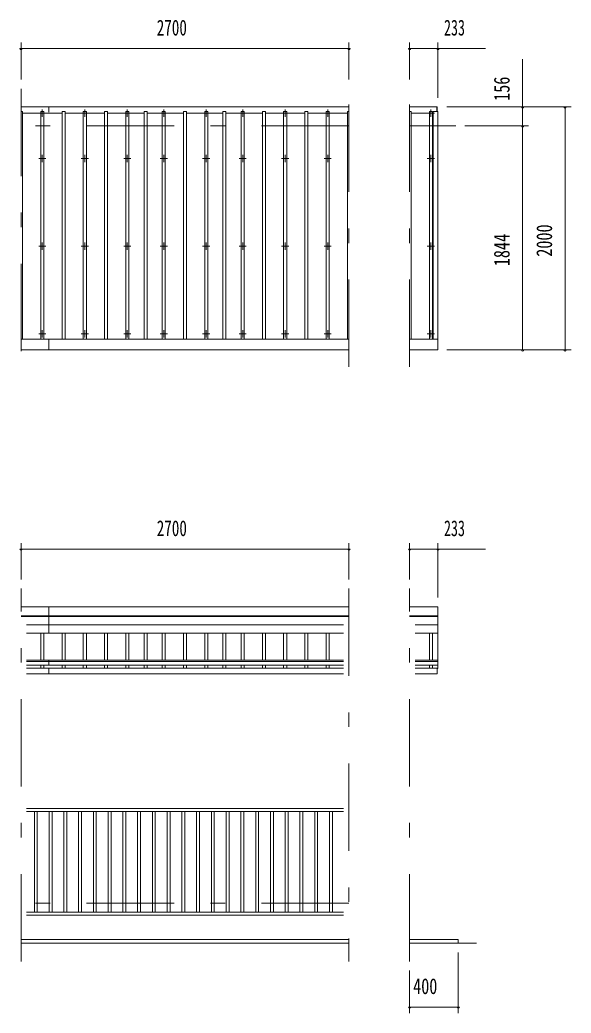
# Model space of a CAD drawing. Units: millimetres, scale not verified. Extents: x -26655 to 26659, y -10500 to 10500.
# Drawn here: x -9128 to -4588, y 1220 to 9394 of the extents above; entities that cross this region are included whole.
import ezdxf
from ezdxf.enums import TextEntityAlignment as Align

# ---------------------------------------------------------------- set-up
doc = ezdxf.new("R2010")
doc.units = ezdxf.units.MM
doc.header["$LTSCALE"] = 60
doc.linetypes.add('USER3', pattern=[24, 12, -5, 2, -5])
for name, color, linetype, lineweight in [('0-2_1-05BOLD', 7, 'Continuous', 18), ('0-3_1-25CENTER', 3, 'USER3', 18), ('0-4_1-45THIN', 4, 'Continuous', 18), ('0-5_1-55DIM', 3, 'Continuous', 18)]:
    doc.layers.add(name, color=color, linetype=linetype, lineweight=lineweight)
doc.styles.add('ＭＳ ゴシック', font='')
doc.styles.get('ＭＳ ゴシック').set_extended_font_data('MS Gothic')

msp = doc.modelspace()

# ---------------------------------------------------------------- linework, layer by layer
at = {"layer": '0-2_1-05BOLD'}
for p, q in [((-6417.91, 8677.67), (-9117.91, 8677.67)), ((-8887.91, 8677.67), (-8887.91, 8634.18)), ((-5689.91, 8677.67), (-5917.91, 8677.67)), ((-5694.91, 8641.19), (-5694.91, 8677.67)), ((-5689.91, 8677.67), (-5689.91, 8641.19)), ((-5724.91, 6765.11), (-5724.91, 8641.19)), ((-6417.91, 6765.11), (-9117.92, 6765.11)), ((-8887.91, 6765.11), (-8887.91, 6677.68)), ((-5917.91, 6765.11), (-5684.91, 6765.11)), ((-9117.92, 6677.68), (-6417.91, 6677.68)), ((-9117.91, 4563.67), (-6417.91, 4563.67)), ((-8887.91, 4563.67), (-8887.91, 4345.48)), ((-6417.91, 4488.53), (-9117.91, 4488.53)), ((-9117.91, 4484.45), (-6417.91, 4484.45)), ((-6462.46, 4414.97), (-9073.36, 4414.97)), ((-5917.91, 4488.53), (-5684.91, 4488.53)), ((-5684.91, 4484.45), (-5917.91, 4484.45)), ((-5873.36, 4414.97), (-5684.91, 4414.97)), ((-9073.36, 4345.48), (-6462.46, 4345.48)), ((-5684.91, 4345.48), (-5873.36, 4345.48)), ((-6462.46, 4123.86), (-9073.36, 4123.86)), ((-9073.36, 4113.43), (-6462.46, 4113.43)), ((-8887.91, 4083.82), (-8887.91, 4123.86)), ((-5873.36, 4123.86), (-5684.91, 4123.86)), ((-5684.91, 4113.43), (-5873.36, 4113.43)), ((-6462.46, 4083.82), (-9073.36, 4083.82)), ((-9073.36, 4057.49), (-6462.46, 4057.49)), ((-6462.46, 4012.49), (-9073.36, 4012.49)), ((-8887.91, 4012.49), (-8887.91, 4057.49)), ((-5873.36, 4083.82), (-5684.91, 4083.82)), ((-5689.91, 4054.91), (-5684.91, 4054.91)), ((-9073.36, 2904.67), (-6462.46, 2904.67)), ((-6462.46, 2879.67), (-9073.36, 2879.67)), ((-9073.36, 2049.67), (-6462.46, 2049.67)), ((-6462.46, 2024.67), (-9073.36, 2024.67)), ((-9117.91, 1824.67), (-6417.91, 1824.67)), ((-6417.91, 1794.67), (-9117.91, 1794.67)), ((-5917.91, 1794.67), (-5367.91, 1794.67))]:
    msp.add_line(p, q, dxfattribs=at)
for points in [[(-5724.91, 8641.19), (-5684.91, 8641.19), (-5684.91, 6677.68), (-5917.91, 6677.68)], [(-5684.91, 4054.91), (-5684.91, 4563.67), (-5917.91, 4563.67)], [(-5873.36, 4012.49), (-5689.91, 4012.49), (-5689.91, 4057.49), (-5873.36, 4057.49)], [(-5517.91, 1794.67), (-5517.91, 1824.67), (-5917.91, 1824.67)]]:
    msp.add_lwpolyline(points, dxfattribs=at)
at = {"layer": '0-3_1-25CENTER'}
for p, q in [((-9117.91, 8827.67), (-9117.91, 6537.67)), ((-6417.91, 6537.67), (-6417.91, 8827.67)), ((-5917.91, 6537.67), (-5917.91, 8827.67)), ((-8972.91, 8626.72), (-8912.91, 8626.72)), ((-8942.91, 8596.72), (-8942.91, 8656.71)), ((-8622.91, 8626.72), (-8562.91, 8626.72)), ((-8592.91, 8656.71), (-8592.91, 8596.72)), ((-8272.91, 8626.72), (-8212.91, 8626.72)), ((-8242.91, 8656.71), (-8242.91, 8596.72)), ((-7972.91, 8626.72), (-7912.91, 8626.72)), ((-7942.91, 8656.71), (-7942.91, 8596.72)), ((-7622.91, 8626.72), (-7562.91, 8626.72)), ((-7592.91, 8656.71), (-7592.91, 8596.72)), ((-7322.91, 8626.72), (-7262.91, 8626.72)), ((-7292.91, 8656.71), (-7292.91, 8596.72)), ((-6972.91, 8626.72), (-6912.91, 8626.72)), ((-6942.91, 8656.71), (-6942.91, 8596.72)), ((-6622.91, 8626.72), (-6562.91, 8626.72)), ((-6592.91, 8596.72), (-6592.91, 8656.71)), ((-5712.9, 8626.72), (-5772.91, 8626.72)), ((-5742.9, 8596.72), (-5742.9, 8656.71)), ((-6417.91, 8521.68), (-9117.91, 8521.68)), ((-5917.91, 8521.68), (-5537.91, 8521.68)), ((-8942.91, 8224.17), (-8942.91, 8284.17)), ((-8592.91, 8284.17), (-8592.91, 8224.17)), ((-8242.91, 8284.17), (-8242.91, 8224.17)), ((-7942.91, 8284.17), (-7942.91, 8224.17)), ((-7592.91, 8284.17), (-7592.91, 8224.17)), ((-7292.91, 8284.17), (-7292.91, 8224.17)), ((-6942.91, 8284.17), (-6942.91, 8224.17)), ((-6592.91, 8284.17), (-6592.91, 8224.17)), ((-5742.9, 8284.17), (-5742.9, 8224.17)), ((-8972.91, 8254.17), (-8912.91, 8254.17)), ((-8622.91, 8254.17), (-8562.91, 8254.17)), ((-8272.91, 8254.17), (-8212.91, 8254.17)), ((-7972.91, 8254.17), (-7912.91, 8254.17)), ((-7622.91, 8254.17), (-7562.91, 8254.17)), ((-7322.91, 8254.17), (-7262.91, 8254.17)), ((-6972.91, 8254.17), (-6912.91, 8254.17)), ((-6622.91, 8254.17), (-6562.91, 8254.17)), ((-5772.91, 8254.17), (-5712.9, 8254.17)), ((-8912.91, 7532.51), (-8972.91, 7532.51)), ((-8942.91, 7562.51), (-8942.91, 7502.51)), ((-8622.91, 7532.51), (-8562.91, 7532.51)), ((-8592.91, 7502.51), (-8592.91, 7562.51)), ((-8212.91, 7532.51), (-8272.91, 7532.51)), ((-8242.91, 7562.51), (-8242.91, 7502.51)), ((-7972.91, 7532.51), (-7912.91, 7532.51)), ((-7942.91, 7502.51), (-7942.91, 7562.51)), ((-7562.91, 7532.51), (-7622.91, 7532.51)), ((-7592.91, 7562.51), (-7592.91, 7502.51)), ((-7262.91, 7532.51), (-7322.91, 7532.51)), ((-7292.91, 7502.51), (-7292.91, 7562.51)), ((-6912.91, 7532.51), (-6972.91, 7532.51)), ((-6942.91, 7562.51), (-6942.91, 7502.51)), ((-6622.91, 7532.51), (-6562.91, 7532.51)), ((-6592.91, 7502.51), (-6592.91, 7562.51)), ((-5712.9, 7532.51), (-5772.91, 7532.51)), ((-5742.9, 7502.51), (-5742.9, 7562.51)), ((-8972.91, 6810.85), (-8912.91, 6810.85)), ((-8942.91, 6780.85), (-8942.91, 6840.84)), ((-8622.91, 6810.85), (-8562.91, 6810.85)), ((-8592.91, 6840.84), (-8592.91, 6780.85)), ((-8272.91, 6810.85), (-8212.91, 6810.85)), ((-8242.91, 6780.85), (-8242.91, 6840.84)), ((-7972.91, 6810.85), (-7912.91, 6810.85)), ((-7942.91, 6840.84), (-7942.91, 6780.85)), ((-7562.91, 6810.85), (-7622.91, 6810.85)), ((-7592.91, 6780.85), (-7592.91, 6840.84)), ((-7322.91, 6810.85), (-7262.91, 6810.85)), ((-7292.91, 6840.84), (-7292.91, 6780.85)), ((-6972.91, 6810.85), (-6912.91, 6810.85)), ((-6942.91, 6780.85), (-6942.91, 6840.84)), ((-6622.91, 6810.85), (-6562.91, 6810.85)), ((-6592.91, 6840.84), (-6592.91, 6780.85)), ((-5712.9, 6810.85), (-5772.91, 6810.85)), ((-5742.9, 6840.84), (-5742.9, 6780.85)), ((-9117.91, 1644.67), (-9117.91, 4714.67)), ((-6417.91, 4714.67), (-6417.91, 1644.67)), ((-5917.91, 1644.67), (-5917.91, 4714.67)), ((-6417.91, 2124.67), (-9117.9, 2124.67))]:
    msp.add_line(p, q, dxfattribs=at)
at = {"layer": '0-4_1-45THIN'}
for p, q in [((-9105.41, 8626.18), (-8955.41, 8626.18)), ((-8955.41, 8641.19), (-8955.41, 6765.11)), ((-8930.41, 8626.18), (-8780.41, 8626.18)), ((-8780.41, 8641.19), (-8780.41, 6765.11)), ((-8755.41, 8626.18), (-8605.41, 8626.18)), ((-8605.41, 8641.19), (-8605.41, 6765.11)), ((-8580.41, 8626.18), (-8430.41, 8626.18)), ((-8430.41, 8641.19), (-8430.41, 6765.11)), ((-8405.41, 8626.18), (-8255.41, 8626.18)), ((-8255.41, 8641.19), (-8255.41, 6765.11)), ((-8230.41, 8626.18), (-8105.41, 8626.18)), ((-8105.41, 8641.19), (-8105.41, 6765.11)), ((-8080.41, 8626.18), (-7955.41, 8626.18)), ((-7955.41, 8641.19), (-7955.41, 6765.11)), ((-7930.41, 8626.18), (-7780.41, 8626.18)), ((-7780.41, 8641.19), (-7780.41, 6765.11)), ((-7755.41, 8626.18), (-7605.41, 8626.18)), ((-7605.41, 8641.19), (-7605.41, 6765.11)), ((-7580.41, 8626.18), (-7455.41, 8626.18)), ((-7455.41, 8641.19), (-7455.41, 6765.11)), ((-7430.41, 8626.18), (-7305.41, 8626.18)), ((-7305.41, 8641.19), (-7305.41, 6765.11)), ((-7280.41, 8626.18), (-7130.41, 8626.18)), ((-7130.41, 8641.19), (-7130.41, 6765.11)), ((-7105.41, 8626.18), (-6955.41, 8626.18)), ((-6955.41, 8641.19), (-6955.41, 6765.11)), ((-6930.41, 8626.18), (-6780.41, 8626.18)), ((-6780.41, 8641.19), (-6780.41, 6765.11)), ((-6755.41, 8626.18), (-6605.41, 8626.18)), ((-6605.41, 8641.19), (-6605.41, 6765.11)), ((-6580.41, 8626.18), (-6430.41, 8626.18)), ((-6430.4, 8641.19), (-6430.4, 6765.11)), ((-6417.91, 8641.19), (-6430.4, 8641.19)), ((-5905.41, 8626.18), (-5755.41, 8626.18)), ((-5755.41, 8641.19), (-5755.41, 6765.11)), ((-5730.4, 8626.18), (-5724.91, 8626.18)), ((-8955.41, 4123.86), (-8955.41, 4345.48)), ((-8930.41, 4345.48), (-8930.41, 4123.86)), ((-8780.41, 4123.86), (-8780.41, 4345.48)), ((-8755.41, 4345.48), (-8755.41, 4123.86)), ((-8605.41, 4123.86), (-8605.41, 4345.48)), ((-8580.41, 4345.48), (-8580.41, 4123.86)), ((-8430.41, 4123.86), (-8430.41, 4345.48)), ((-8405.41, 4345.48), (-8405.41, 4123.86)), ((-8255.41, 4123.86), (-8255.41, 4345.48)), ((-8230.41, 4345.48), (-8230.41, 4123.86)), ((-8105.41, 4123.86), (-8105.41, 4345.48)), ((-8080.41, 4345.48), (-8080.41, 4123.86)), ((-7955.41, 4123.86), (-7955.41, 4345.48)), ((-7930.41, 4345.48), (-7930.41, 4123.86)), ((-7780.41, 4123.86), (-7780.41, 4345.48)), ((-7755.41, 4345.48), (-7755.41, 4123.86)), ((-7605.41, 4123.86), (-7605.41, 4345.48)), ((-7580.41, 4345.48), (-7580.41, 4123.86)), ((-7455.41, 4123.86), (-7455.41, 4345.48)), ((-7430.41, 4345.48), (-7430.41, 4123.86)), ((-7305.41, 4123.86), (-7305.41, 4345.48)), ((-7280.41, 4345.48), (-7280.41, 4123.86)), ((-7130.41, 4123.86), (-7130.41, 4345.48)), ((-7105.41, 4345.48), (-7105.41, 4123.86)), ((-6955.41, 4123.86), (-6955.41, 4345.48)), ((-6930.41, 4345.48), (-6930.41, 4123.86)), ((-6780.41, 4123.86), (-6780.41, 4345.48)), ((-6755.41, 4345.48), (-6755.41, 4123.86)), ((-6605.41, 4123.86), (-6605.41, 4345.48)), ((-6580.41, 4345.48), (-6580.41, 4123.86)), ((-5755.41, 4345.48), (-5755.41, 4123.86)), ((-5730.41, 4123.86), (-5730.41, 4345.48)), ((-8955.41, 4083.82), (-8955.41, 4057.49)), ((-8930.41, 4057.49), (-8930.41, 4083.82)), ((-8780.41, 4083.82), (-8780.41, 4057.49)), ((-8755.41, 4057.49), (-8755.41, 4083.82)), ((-8605.41, 4083.82), (-8605.41, 4057.49)), ((-8580.41, 4057.49), (-8580.41, 4083.82)), ((-8430.41, 4083.82), (-8430.41, 4057.49)), ((-8405.41, 4057.49), (-8405.41, 4083.82)), ((-8255.41, 4083.82), (-8255.41, 4057.49)), ((-8230.41, 4057.49), (-8230.41, 4083.82)), ((-8105.41, 4083.82), (-8105.41, 4057.49)), ((-8080.41, 4057.49), (-8080.41, 4083.82)), ((-7955.41, 4083.82), (-7955.41, 4057.49)), ((-7930.41, 4057.49), (-7930.41, 4083.82)), ((-7780.41, 4083.82), (-7780.41, 4057.49)), ((-7755.41, 4057.49), (-7755.41, 4083.82)), ((-7605.41, 4083.82), (-7605.41, 4057.49)), ((-7580.41, 4057.49), (-7580.41, 4083.82)), ((-7455.41, 4083.82), (-7455.41, 4057.49)), ((-7430.41, 4057.49), (-7430.41, 4083.82)), ((-7305.41, 4083.82), (-7305.41, 4057.49)), ((-7280.41, 4057.49), (-7280.41, 4083.82)), ((-7130.41, 4083.82), (-7130.41, 4057.49)), ((-7105.41, 4057.49), (-7105.41, 4083.82)), ((-6955.41, 4083.82), (-6955.41, 4057.49)), ((-6930.41, 4057.49), (-6930.41, 4083.82)), ((-6780.41, 4083.82), (-6780.41, 4057.49)), ((-6755.41, 4057.49), (-6755.41, 4083.82)), ((-6605.41, 4083.82), (-6605.41, 4057.49)), ((-6580.41, 4057.49), (-6580.41, 4083.82)), ((-5755.41, 4083.82), (-5755.41, 4057.49)), ((-5730.41, 4057.49), (-5730.41, 4083.82)), ((-9008.41, 2049.67), (-9008.41, 2879.67)), ((-8984.41, 2879.67), (-8984.41, 2049.67)), ((-8886.91, 2049.67), (-8886.91, 2879.67)), ((-8862.91, 2879.67), (-8862.91, 2049.67)), ((-8765.41, 2049.67), (-8765.41, 2879.67)), ((-8741.41, 2879.67), (-8741.41, 2049.67)), ((-8643.91, 2049.67), (-8643.91, 2879.67)), ((-8619.91, 2879.67), (-8619.91, 2049.67)), ((-8522.41, 2049.67), (-8522.41, 2879.67)), ((-8498.41, 2879.67), (-8498.41, 2049.67)), ((-8400.91, 2049.67), (-8400.91, 2879.67)), ((-8376.91, 2879.67), (-8376.91, 2049.67)), ((-8279.41, 2049.67), (-8279.41, 2879.67)), ((-8255.41, 2879.67), (-8255.41, 2049.67)), ((-8157.91, 2049.67), (-8157.91, 2879.67)), ((-8133.91, 2879.67), (-8133.91, 2049.67)), ((-8036.41, 2049.67), (-8036.41, 2879.67)), ((-8012.41, 2879.67), (-8012.41, 2049.67)), ((-7914.91, 2049.67), (-7914.91, 2879.67)), ((-7890.91, 2879.67), (-7890.91, 2049.67)), ((-7793.41, 2049.67), (-7793.41, 2879.67)), ((-7769.41, 2879.67), (-7769.41, 2049.67)), ((-7671.91, 2049.67), (-7671.91, 2879.67)), ((-7647.91, 2879.67), (-7647.91, 2049.67)), ((-7550.41, 2049.67), (-7550.41, 2879.67)), ((-7526.41, 2879.67), (-7526.41, 2049.67)), ((-7428.91, 2049.67), (-7428.91, 2879.67)), ((-7404.91, 2879.67), (-7404.91, 2049.67)), ((-7307.41, 2049.67), (-7307.41, 2879.67)), ((-7283.41, 2879.67), (-7283.41, 2049.67)), ((-7185.91, 2049.67), (-7185.91, 2879.67)), ((-7161.91, 2879.67), (-7161.91, 2049.67)), ((-7064.41, 2049.67), (-7064.41, 2879.67)), ((-7040.41, 2879.67), (-7040.41, 2049.67)), ((-6942.91, 2049.67), (-6942.91, 2879.67)), ((-6918.91, 2879.67), (-6918.91, 2049.67)), ((-6821.41, 2049.67), (-6821.41, 2879.67)), ((-6797.41, 2879.67), (-6797.41, 2049.67)), ((-6699.91, 2049.67), (-6699.91, 2879.67)), ((-6675.91, 2879.67), (-6675.91, 2049.67)), ((-6578.41, 2049.67), (-6578.41, 2879.67)), ((-6554.41, 2879.67), (-6554.41, 2049.67))]:
    msp.add_line(p, q, dxfattribs=at)
for points in [[(-9105.41, 6765.11), (-9105.41, 8641.19), (-9117.91, 8641.19)], [(-8930.41, 6765.11), (-8930.41, 8641.19), (-8955.41, 8641.19)], [(-8755.41, 6765.11), (-8755.41, 8641.19), (-8780.41, 8641.19)], [(-8580.41, 6765.11), (-8580.41, 8641.19), (-8605.41, 8641.19)], [(-8405.41, 6765.11), (-8405.41, 8641.19), (-8430.41, 8641.19)], [(-8230.41, 6765.11), (-8230.41, 8641.19), (-8255.41, 8641.19)], [(-8080.41, 6765.11), (-8080.41, 8641.19), (-8105.41, 8641.19)], [(-7930.41, 6765.11), (-7930.41, 8641.19), (-7955.41, 8641.19)], [(-7755.41, 6765.11), (-7755.41, 8641.19), (-7780.41, 8641.19)], [(-7580.41, 6765.11), (-7580.41, 8641.19), (-7605.41, 8641.19)], [(-7430.41, 6765.11), (-7430.41, 8641.19), (-7455.41, 8641.19)], [(-7280.41, 6765.11), (-7280.41, 8641.19), (-7305.41, 8641.19)], [(-7105.41, 6765.11), (-7105.41, 8641.19), (-7130.41, 8641.19)], [(-6930.41, 6765.11), (-6930.41, 8641.19), (-6955.41, 8641.19)], [(-6755.41, 6765.11), (-6755.41, 8641.19), (-6780.41, 8641.19)], [(-6580.41, 6765.11), (-6580.41, 8641.19), (-6605.41, 8641.19)], [(-5905.41, 6765.11), (-5905.41, 8641.19), (-5917.91, 8641.19)], [(-5730.4, 6765.11), (-5730.4, 8641.19), (-5755.41, 8641.19)]]:
    msp.add_lwpolyline(points, dxfattribs=at)
at = {"layer": '0-5_1-55DIM'}
for p, q in [((-9107.91, 9158.67), (-9127.91, 9158.67)), ((-9117.91, 9208.67), (-9117.91, 8902.68)), ((-9117.91, 9158.67), (-6417.91, 9158.67)), ((-6417.91, 9158.67), (-9117.91, 9158.67)), ((-6407.91, 9158.67), (-6427.91, 9158.67)), ((-6417.91, 8902.68), (-6417.91, 9208.67)), ((-5907.91, 9158.67), (-5927.91, 9158.67)), ((-5917.91, 8902.68), (-5917.91, 9208.67)), ((-5917.91, 9158.67), (-5684.91, 9158.67)), ((-5917.91, 9158.67), (-5292.41, 9158.67)), ((-5674.91, 9158.67), (-5694.91, 9158.67)), ((-5684.91, 8752.68), (-5684.91, 9208.67)), ((-4987.91, 9070.17), (-4987.91, 6677.67)), ((-5612.91, 8677.67), (-4587.91, 8677.67)), ((-4977.91, 8677.67), (-4997.91, 8677.67)), ((-4987.91, 8521.68), (-4987.91, 8677.67)), ((-4627.91, 8677.67), (-4647.91, 8677.67)), ((-4637.91, 6677.67), (-4637.91, 8677.67)), ((-4637.91, 8677.67), (-4637.91, 6677.67)), ((-5462.91, 8521.68), (-4937.91, 8521.68)), ((-4977.91, 8521.67), (-4997.91, 8521.67)), ((-4987.91, 6677.67), (-4987.91, 8521.68)), ((-4587.91, 6677.67), (-5612.91, 6677.67)), ((-4977.91, 6677.67), (-4997.91, 6677.67)), ((-4627.91, 6677.67), (-4647.91, 6677.67)), ((-9117.91, 4789.67), (-9117.91, 5088.67)), ((-6417.91, 5088.67), (-6417.91, 4789.67)), ((-5917.91, 4789.67), (-5917.91, 5088.67)), ((-5684.91, 5088.67), (-5684.91, 4639.67)), ((-9107.91, 5038.67), (-9127.91, 5038.67)), ((-9117.91, 5038.67), (-6417.91, 5038.67)), ((-9117.91, 5038.67), (-6417.91, 5038.67)), ((-6407.91, 5038.67), (-6427.91, 5038.67)), ((-5907.91, 5038.67), (-5927.91, 5038.67)), ((-5917.91, 5038.67), (-5684.91, 5038.67)), ((-5917.91, 5038.67), (-5292.41, 5038.67)), ((-5674.91, 5038.67), (-5694.91, 5038.67)), ((-5517.91, 1219.67), (-5517.91, 1719.67)), ((-5917.91, 1219.67), (-5917.91, 1569.67)), ((-5907.91, 1269.67), (-5927.91, 1269.67)), ((-5917.91, 1269.67), (-5517.91, 1269.67)), ((-5517.91, 1269.67), (-5917.91, 1269.67)), ((-5507.91, 1269.67), (-5527.91, 1269.67))]:
    msp.add_line(p, q, dxfattribs=at)
for centre in [(-9117.91, 9158.67), (-6417.91, 9158.67), (-5917.91, 9158.67), (-5684.91, 9158.67), (-4987.91, 8677.67), (-4637.91, 8677.67), (-4987.91, 8521.67), (-4987.91, 6677.67), (-4637.91, 6677.67), (-9117.91, 5038.67), (-6417.91, 5038.67), (-5917.91, 5038.67), (-5684.91, 5038.67), (-5917.91, 1269.67), (-5517.91, 1269.67)]:
    msp.add_arc(centre, 10, 180, 0, dxfattribs=at)

# ---------------------------------------------------------------- texts
at = {"layer": '0-5_1-55DIM', "color": 7, "style": 'ＭＳ ゴシック'}
for s, width, p in [('2700', 0.7, (-8000.41, 9226.43)), ('233', 0.65, (-5634.91, 9226.43)), ('2700', 0.7, (-8000.41, 5106.43)), ('233', 0.65, (-5634.91, 5106.43)), ('400', 0.75, (-5889.16, 1337.43))]:
    msp.add_text(s, height=130.2, dxfattribs=dict(at, width=width)).set_placement(p, align=Align.BOTTOM_LEFT)
at = {"layer": '0-5_1-55DIM', "color": 7, "style": 'ＭＳ ゴシック', "width": 0.75}
for s, p in [('156', (-5055.68, 8727.67)), ('2000', (-4705.68, 7445.17)), ('1844', (-5055.68, 7367.17))]:
    msp.add_text(s, height=130.2, rotation=90, dxfattribs=at).set_placement(p, align=Align.BOTTOM_LEFT)

doc.saveas('drawing.dxf')
